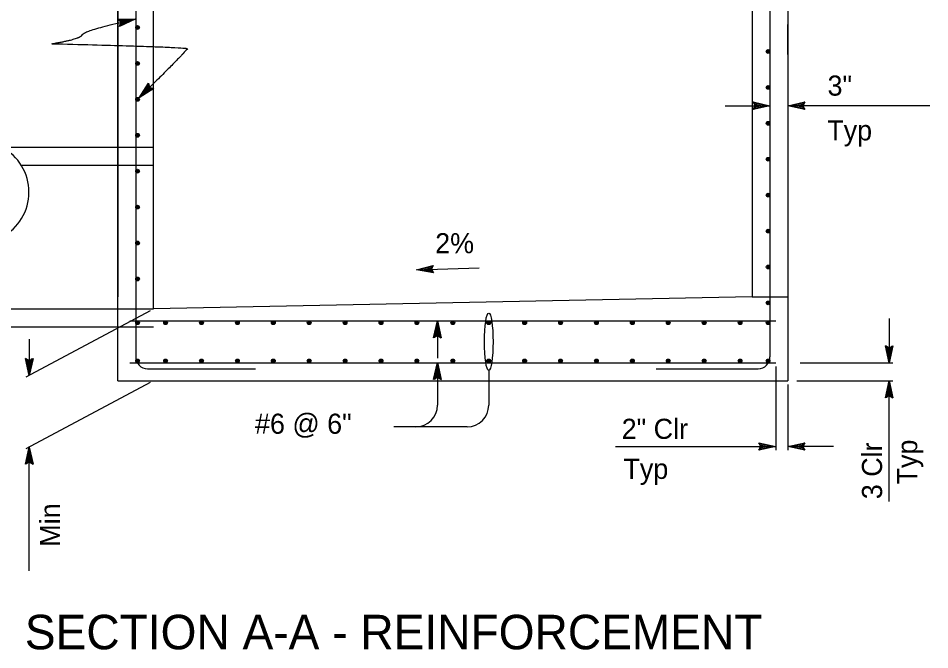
# Model space of a CAD drawing. Extents: x -893 to 867, y -474 to 712.
# Drawn here: x -688.2 to -370.9, y 180.2 to 400 of the extents above; entities that cross this region are included whole.
import ezdxf

# ---------------------------------------------------------------- set-up
doc = ezdxf.new("R2010")
doc.units = 0
doc.layers.add('df_DETAIL', color=7, linetype='Continuous')
doc.layers.add('df_DETAIL-anno', color=7, linetype='Continuous')

msp = doc.modelspace()

# ---------------------------------------------------------------- linework, layer by layer
at = {"layer": 'df_DETAIL'}
for p, q in [((-420.26, 592.52), (-420.26, 273.83)), ((-426.51, 588.35), (-426.51, 282.16)), ((-653.55, 273.83), (-653.55, 488.37)), ((-647.3, 484.85), (-647.3, 282.16)), ((-653.55, 425.88), (-653.55, 302.99)), ((-641.05, 298.82), (-641.05, 421.72)), ((-432.76, 421.72), (-432.76, 302.99)), ((-646.65, 397.37), (-646.65, 397.2)), ((-420.26, 387.37), (-420.26, 397.72)), ((-427.16, 389.04), (-427.16, 388.87)), ((-646.65, 384.87), (-646.65, 384.7)), ((-427.16, 376.54), (-427.16, 376.37)), ((-646.65, 372.37), (-646.65, 372.21)), ((-427.16, 364.04), (-427.16, 363.87)), ((-646.65, 359.87), (-646.65, 359.71)), ((-693.92, 355.06), (-641.05, 355.06)), ((-427.16, 351.54), (-427.16, 351.38)), ((-687.14, 348.82), (-641.05, 348.81)), ((-646.65, 347.38), (-646.65, 347.22)), ((-427.16, 339.05), (-427.16, 338.88)), ((-646.65, 334.89), (-646.65, 334.72)), ((-427.16, 326.55), (-427.16, 326.39)), ((-646.65, 322.39), (-646.65, 322.22)), ((-427.16, 314.06), (-427.16, 313.89)), ((-646.65, 309.89), (-646.65, 309.72)), ((-432.76, 307.15), (-432.76, 307.15)), ((-432.76, 302.99), (-641.05, 298.82)), ((-432.76, 302.99), (-420.26, 302.99)), ((-432.76, 302.99), (-432.76, 302.99)), ((-427.16, 301.56), (-427.16, 301.39)), ((-700.7, 298.83), (-641.05, 298.82)), ((-693.92, 292.58), (-641.05, 292.58)), ((-649.3, 294.66), (-424.51, 294.66)), ((-646.65, 293.36), (-646.65, 293.52)), ((-636.89, 293.36), (-636.89, 293.52)), ((-624.39, 293.36), (-624.39, 293.52)), ((-611.89, 293.36), (-611.89, 293.52)), ((-599.39, 293.36), (-599.39, 293.52)), ((-586.9, 293.36), (-586.9, 293.52)), ((-574.4, 293.36), (-574.4, 293.52)), ((-561.9, 293.36), (-561.9, 293.52)), ((-549.4, 293.36), (-549.4, 293.52)), ((-536.9, 293.36), (-536.9, 293.52)), ((-524.41, 293.36), (-524.41, 293.52)), ((-511.91, 293.36), (-511.91, 293.52)), ((-499.41, 293.36), (-499.41, 293.52)), ((-486.91, 293.36), (-486.91, 293.52)), ((-474.41, 293.36), (-474.41, 293.52)), ((-461.92, 293.36), (-461.92, 293.52)), ((-449.42, 293.36), (-449.42, 293.52)), ((-436.92, 293.36), (-436.92, 293.52)), ((-427.16, 293.36), (-427.16, 293.52)), ((-649.3, 280.08), (-424.51, 280.08)), ((-646.65, 281.38), (-646.65, 281.21)), ((-636.89, 281.38), (-636.89, 281.21)), ((-624.39, 281.38), (-624.39, 281.21)), ((-611.89, 281.38), (-611.89, 281.21)), ((-599.39, 281.38), (-599.39, 281.21)), ((-586.9, 281.38), (-586.9, 281.21)), ((-574.4, 281.38), (-574.4, 281.21)), ((-561.9, 281.38), (-561.9, 281.21)), ((-549.4, 281.38), (-549.4, 281.21)), ((-536.9, 281.38), (-536.9, 281.21)), ((-524.41, 281.38), (-524.41, 281.21)), ((-511.91, 281.38), (-511.91, 281.21)), ((-499.41, 281.38), (-499.41, 281.21)), ((-486.91, 281.38), (-486.91, 281.21)), ((-474.41, 281.38), (-474.41, 281.21)), ((-461.92, 281.38), (-461.92, 281.21)), ((-449.42, 281.38), (-449.42, 281.21)), ((-436.92, 281.38), (-436.92, 281.21)), ((-427.16, 281.38), (-427.16, 281.21)), ((-643.13, 277.99), (-605.64, 277.99)), ((-466.17, 277.99), (-430.67, 277.99)), ((-653.55, 273.83), (-420.26, 273.83))]:
    msp.add_line(p, q, dxfattribs=at)
msp.add_lwpolyline([(-432.41, 370.84), (-426.51, 369.52), (-432.41, 368.21), (-432.2, 368.56), (-427.88, 369.52), (-432.2, 370.49), (-432, 370.14), (-429.23, 369.53), (-431.99, 368.91), (-431.78, 369.26), (-430.59, 369.53), (-431.79, 369.8), (-431.63, 369.52), (-432.41, 368.21), (-431.63, 369.52)], close=True, dxfattribs=at)
for centre, radius in [((-646.65, 396.72), 0.651), ((-646.65, 396.72), 0.484), ((-646.65, 396.72), 0.242), ((-427.16, 388.39), 0.651), ((-427.16, 388.39), 0.484), ((-427.16, 388.39), 0.242), ((-646.65, 384.22), 0.651), ((-646.65, 384.22), 0.484), ((-646.65, 384.22), 0.242), ((-427.16, 375.89), 0.651), ((-427.16, 375.89), 0.484), ((-427.16, 375.89), 0.242), ((-646.65, 371.72), 0.651), ((-646.65, 371.72), 0.484), ((-646.65, 371.72), 0.242), ((-427.16, 363.39), 0.651), ((-427.16, 363.39), 0.484), ((-427.16, 363.39), 0.242), ((-646.65, 359.22), 0.651), ((-646.65, 359.22), 0.484), ((-646.65, 359.22), 0.242), ((-427.16, 350.89), 0.651), ((-427.16, 350.89), 0.484), ((-427.16, 350.89), 0.242), ((-646.65, 346.73), 0.651), ((-646.65, 346.73), 0.484), ((-646.65, 346.73), 0.242), ((-427.16, 338.39), 0.651), ((-427.16, 338.39), 0.484), ((-427.16, 338.39), 0.242), ((-646.65, 334.23), 0.651), ((-646.65, 334.23), 0.484), ((-646.65, 334.23), 0.242), ((-427.16, 325.9), 0.651), ((-427.16, 325.9), 0.484), ((-427.16, 325.9), 0.242), ((-646.65, 321.74), 0.651), ((-646.65, 321.74), 0.484), ((-646.65, 321.74), 0.242), ((-427.16, 313.4), 0.651), ((-427.16, 313.4), 0.484), ((-427.16, 313.4), 0.242), ((-646.65, 309.24), 0.651), ((-646.65, 309.24), 0.484), ((-646.65, 309.24), 0.242), ((-427.16, 300.91), 0.651), ((-427.16, 300.91), 0.484), ((-427.16, 300.91), 0.242), ((-646.65, 294.01), 0.651), ((-646.65, 294.01), 0.484), ((-646.65, 294.01), 0.242), ((-636.89, 294.01), 0.651), ((-636.89, 294.01), 0.484), ((-636.89, 294.01), 0.242), ((-624.39, 294.01), 0.651), ((-624.39, 294.01), 0.484), ((-624.39, 294.01), 0.242), ((-611.89, 294.01), 0.651), ((-611.89, 294.01), 0.484), ((-611.89, 294.01), 0.242), ((-599.39, 294.01), 0.651), ((-599.39, 294.01), 0.484), ((-599.39, 294.01), 0.242), ((-586.9, 294.01), 0.651), ((-586.9, 294.01), 0.484), ((-586.9, 294.01), 0.242), ((-574.4, 294.01), 0.651), ((-574.4, 294.01), 0.484), ((-574.4, 294.01), 0.242), ((-561.9, 294.01), 0.651), ((-561.9, 294.01), 0.484), ((-561.9, 294.01), 0.242), ((-549.4, 294.01), 0.651), ((-549.4, 294.01), 0.484), ((-549.4, 294.01), 0.242), ((-536.9, 294.01), 0.651), ((-536.9, 294.01), 0.484), ((-536.9, 294.01), 0.242), ((-524.41, 294.01), 0.651), ((-524.41, 294.01), 0.484), ((-524.41, 294.01), 0.242), ((-511.91, 294.01), 0.651), ((-511.91, 294.01), 0.484), ((-511.91, 294.01), 0.242), ((-499.41, 294.01), 0.651), ((-499.41, 294.01), 0.484), ((-499.41, 294.01), 0.242), ((-486.91, 294.01), 0.651), ((-486.91, 294.01), 0.484), ((-486.91, 294.01), 0.242), ((-474.41, 294.01), 0.651), ((-474.41, 294.01), 0.484), ((-474.41, 294.01), 0.242), ((-461.92, 294.01), 0.651), ((-461.92, 294.01), 0.484), ((-461.92, 294.01), 0.242), ((-449.42, 294.01), 0.651), ((-449.42, 294.01), 0.484), ((-449.42, 294.01), 0.242), ((-436.92, 294.01), 0.651), ((-436.92, 294.01), 0.484), ((-436.92, 294.01), 0.242), ((-427.16, 294.01), 0.651), ((-427.16, 294.01), 0.484), ((-427.16, 294.01), 0.242), ((-646.65, 280.73), 0.651), ((-646.65, 280.73), 0.484), ((-646.65, 280.73), 0.242), ((-636.89, 280.73), 0.651), ((-636.89, 280.73), 0.484), ((-636.89, 280.73), 0.242), ((-624.39, 280.73), 0.651), ((-624.39, 280.73), 0.484), ((-624.39, 280.73), 0.242), ((-611.89, 280.73), 0.651), ((-611.89, 280.73), 0.484), ((-611.89, 280.73), 0.242), ((-599.39, 280.73), 0.651), ((-599.39, 280.73), 0.484), ((-599.39, 280.73), 0.242), ((-586.9, 280.73), 0.651), ((-586.9, 280.73), 0.484), ((-586.9, 280.73), 0.242), ((-574.4, 280.73), 0.651), ((-574.4, 280.73), 0.484), ((-574.4, 280.73), 0.242), ((-561.9, 280.73), 0.651), ((-561.9, 280.73), 0.484), ((-561.9, 280.73), 0.242), ((-549.4, 280.73), 0.651), ((-549.4, 280.73), 0.484), ((-549.4, 280.73), 0.242), ((-536.9, 280.73), 0.651), ((-536.9, 280.73), 0.484), ((-536.9, 280.73), 0.242), ((-524.41, 280.73), 0.651), ((-524.41, 280.73), 0.484), ((-524.41, 280.73), 0.242), ((-511.91, 280.73), 0.651), ((-511.91, 280.73), 0.484), ((-511.91, 280.73), 0.242), ((-499.41, 280.73), 0.651), ((-499.41, 280.73), 0.484), ((-499.41, 280.73), 0.242), ((-486.91, 280.73), 0.651), ((-486.91, 280.73), 0.484), ((-486.91, 280.73), 0.242), ((-474.41, 280.73), 0.651), ((-474.41, 280.73), 0.484), ((-474.41, 280.73), 0.242), ((-461.92, 280.73), 0.651), ((-461.92, 280.73), 0.484), ((-461.92, 280.73), 0.242), ((-449.42, 280.73), 0.651), ((-449.42, 280.73), 0.484), ((-449.42, 280.73), 0.242), ((-436.92, 280.73), 0.651), ((-436.92, 280.73), 0.484), ((-436.92, 280.73), 0.242), ((-427.16, 280.73), 0.651), ((-427.16, 280.73), 0.484), ((-427.16, 280.73), 0.242)]:
    msp.add_circle(centre, radius, dxfattribs=at)
for centre, radius, start, end in [((-702.05, 339.44), 17.61, 297.4912, 62.5088), ((-643.13, 282.16), 4.17, 180, 270), ((-430.67, 282.16), 4.17, 270, 0)]:
    msp.add_arc(centre, radius, start, end, dxfattribs=at)
at = {"layer": 'df_DETAIL-anno'}
for p, q in [((-442.15, 369.52), (-426.51, 369.52)), ((-370.89, 369.52), (-420.26, 369.52)), ((-549.58, 312.45), (-527.75, 313.11)), ((-642.22, 298.2), (-685.49, 275.08)), ((-385.02, 295.49), (-385.02, 280.08)), ((-542.26, 294.66), (-542.26, 281.73)), ((-684.33, 288.29), (-684.33, 275.7)), ((-542.26, 280.11), (-542.26, 265.3)), ((-415.98, 280.08), (-383.69, 280.08)), ((-524.41, 277.37), (-524.41, 265.3)), ((-424.51, 278.75), (-424.51, 249.62)), ((-642.22, 273.2), (-685.49, 250.08)), ((-417.18, 273.83), (-383.69, 273.83)), ((-385.02, 231.79), (-385.02, 273.83)), ((-420.26, 272.5), (-420.26, 249.62)), ((-531.9, 257.8), (-557.44, 257.8)), ((-684.33, 207.71), (-684.33, 250.71)), ((-480.25, 250.94), (-424.51, 250.94)), ((-404.4, 250.94), (-420.26, 250.94))]:
    msp.add_line(p, q, dxfattribs=at)
for points in [[(-653.47, 399.68), (-647.42, 399.64), (-652.91, 397.11), (-652.78, 397.49), (-648.76, 399.35), (-653.19, 399.38), (-652.91, 399.08), (-650.08, 399.07), (-652.65, 397.88), (-652.52, 398.27), (-651.4, 398.78), (-652.64, 398.79), (-652.42, 398.55), (-652.91, 397.11), (-652.42, 398.55)], [(-640.96, 375.45), (-646.09, 372.23), (-642.81, 377.31), (-642.71, 376.92), (-645.12, 373.19), (-641.36, 375.55), (-641.75, 375.65), (-644.15, 374.14), (-642.62, 376.52), (-642.52, 376.13), (-643.19, 375.1), (-642.14, 375.75), (-642.45, 375.83), (-642.81, 377.31), (-642.45, 375.83)], [(-414.35, 368.21), (-420.26, 369.52), (-414.35, 370.83), (-414.56, 370.48), (-418.89, 369.53), (-414.56, 368.55), (-414.77, 368.9), (-417.54, 369.52), (-414.77, 370.14), (-414.98, 369.79), (-416.18, 369.52), (-414.98, 369.25), (-415.14, 369.52), (-414.35, 370.83), (-415.14, 369.52)], [(-414.35, 368.21), (-420.26, 369.52), (-414.35, 370.83), (-414.56, 370.48), (-418.89, 369.53), (-414.56, 368.55), (-414.77, 368.9), (-417.54, 369.52), (-414.77, 370.14), (-414.98, 369.79), (-416.18, 369.52), (-414.98, 369.25), (-415.14, 369.52), (-414.35, 370.83), (-415.14, 369.52)], [(-543.64, 311.31), (-549.58, 312.45), (-543.72, 313.94), (-543.91, 313.58), (-548.21, 312.5), (-543.86, 311.66), (-544.07, 312), (-546.86, 312.53), (-544.11, 313.23), (-544.31, 312.87), (-545.5, 312.57), (-544.29, 312.34), (-544.46, 312.61), (-543.72, 313.94), (-544.46, 312.61)], [(-543.58, 288.75), (-542.26, 294.66), (-540.95, 288.75), (-541.3, 288.96), (-542.26, 293.29), (-543.23, 288.96), (-542.88, 289.17), (-542.26, 291.94), (-541.65, 289.17), (-542, 289.38), (-542.26, 290.58), (-542.53, 289.38), (-542.26, 289.54), (-540.95, 288.75), (-542.26, 289.54)], [(-543.58, 288.75), (-542.26, 294.66), (-540.95, 288.75), (-541.3, 288.96), (-542.26, 293.29), (-543.23, 288.96), (-542.88, 289.17), (-542.26, 291.94), (-541.65, 289.17), (-542, 289.38), (-542.26, 290.58), (-542.53, 289.38), (-542.26, 289.54), (-540.95, 288.75), (-542.26, 289.54)], [(-383.7, 285.98), (-385.02, 280.08), (-386.33, 285.98), (-385.98, 285.77), (-385.02, 281.44), (-384.05, 285.77), (-384.4, 285.56), (-385.01, 282.79), (-385.63, 285.56), (-385.28, 285.35), (-385.01, 284.15), (-384.75, 285.36), (-385.02, 285.19), (-386.33, 285.98), (-385.02, 285.19)], [(-683.01, 281.61), (-684.33, 275.7), (-685.63, 281.61), (-685.29, 281.4), (-684.33, 277.07), (-683.36, 281.4), (-683.7, 281.19), (-684.32, 278.42), (-684.94, 281.19), (-684.59, 280.98), (-684.32, 279.78), (-684.05, 280.98), (-684.33, 280.82), (-685.63, 281.61), (-684.33, 280.82)], [(-543.58, 274.2), (-542.26, 280.11), (-540.95, 274.2), (-541.3, 274.41), (-542.26, 278.74), (-543.23, 274.41), (-542.88, 274.62), (-542.26, 277.39), (-541.65, 274.62), (-542, 274.83), (-542.26, 276.03), (-542.53, 274.83), (-542.26, 274.99), (-540.95, 274.2), (-542.26, 274.99)], [(-386.34, 267.92), (-385.02, 273.83), (-383.71, 267.92), (-384.06, 268.13), (-385.01, 272.46), (-385.99, 268.13), (-385.64, 268.34), (-385.02, 271.11), (-384.41, 268.34), (-384.75, 268.55), (-385.02, 269.75), (-385.29, 268.55), (-385.02, 268.71), (-383.71, 267.92), (-385.02, 268.71)], [(-685.64, 244.8), (-684.33, 250.71), (-683.02, 244.8), (-683.37, 245.01), (-684.32, 249.34), (-685.29, 245.01), (-684.95, 245.22), (-684.33, 247.99), (-683.71, 245.22), (-684.06, 245.43), (-684.33, 246.63), (-684.6, 245.43), (-684.33, 245.59), (-683.02, 244.8), (-684.33, 245.59)], [(-430.41, 252.26), (-424.51, 250.94), (-430.41, 249.63), (-430.2, 249.98), (-425.88, 250.94), (-430.2, 251.91), (-430, 251.56), (-427.23, 250.95), (-429.99, 250.33), (-429.78, 250.68), (-428.59, 250.95), (-429.79, 251.21), (-429.63, 250.94), (-430.41, 249.63), (-429.63, 250.94)], [(-414.35, 249.62), (-420.26, 250.94), (-414.35, 252.25), (-414.56, 251.9), (-418.89, 250.95), (-414.56, 249.97), (-414.77, 250.32), (-417.54, 250.94), (-414.77, 251.55), (-414.98, 251.21), (-416.18, 250.94), (-414.98, 250.67), (-415.14, 250.94), (-414.35, 252.25), (-415.14, 250.94)]]:
    msp.add_lwpolyline(points, close=True, dxfattribs=at)
for centre in [(-549.76, 265.3), (-531.9, 265.3)]:
    msp.add_arc(centre, 7.5, 270, 0, dxfattribs=at)
msp.add_ellipse((-524.41, 287.37), major_axis=(0, 10), ratio=0.15, dxfattribs=at)
for points in [[(-676.49, 391.09), (-666.56, 392.7), (-665.06, 395.81), (-647.42, 399.64)], [(-676.49, 391.09), (-629.33, 389.93), (-629.33, 388.82), (-646.09, 372.23)]]:
    msp.add_open_spline(points, degree=2, dxfattribs=at)

# ---------------------------------------------------------------- texts
for s, height, p in [('3"', 6.999, (-406.47, 373.02)), ('Typ', 6.999, (-406.56, 357.43)), ('2%', 7, (-543.04, 318.17)), ('#6 @ 6"', 7, (-605.76, 255.37)), ('2" Clr', 6.999, (-478.13, 253.59)), ('Typ', 6.999, (-477.51, 239.66)), ('SECTION A-A - REINFORCEMENT', 12, (-685.88, 180.38))]:
    msp.add_text(s, height=height, dxfattribs=at).set_placement(p)
for s, p in [('3 Clr', (-387.49, 232.6)), ('Typ', (-375.25, 237.74)), ('Min', (-673.59, 216.07))]:
    msp.add_text(s, height=6.999, rotation=90, dxfattribs=at).set_placement(p)

doc.saveas('drawing.dxf')
